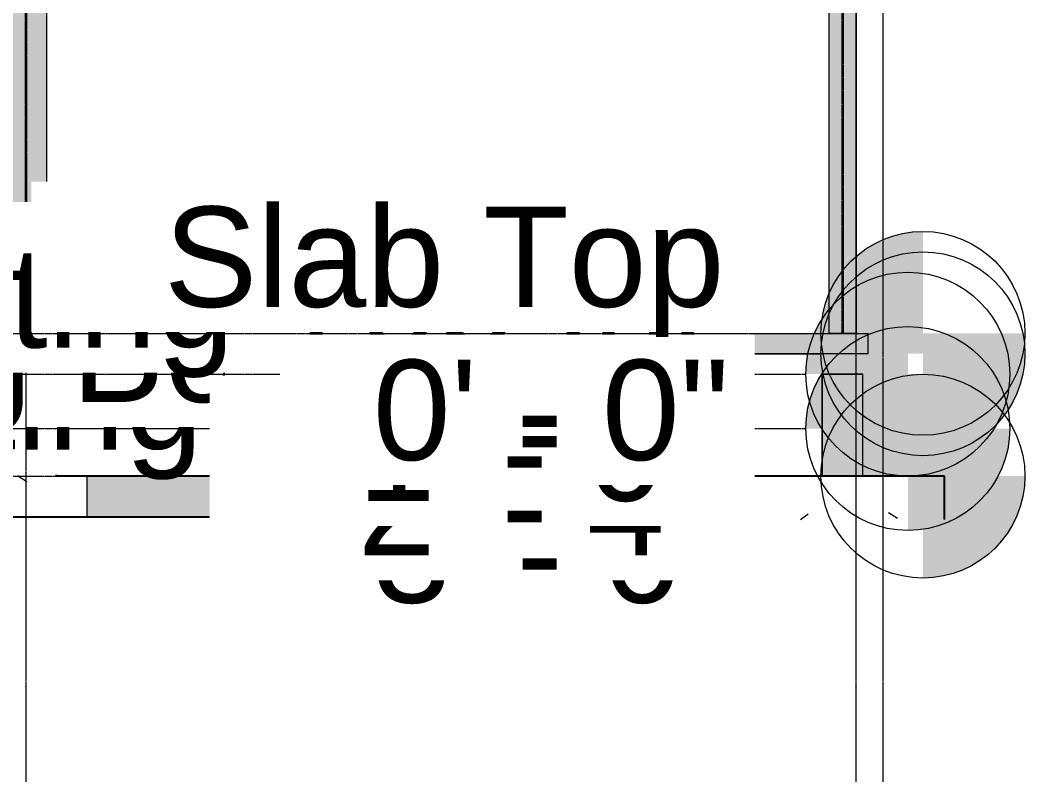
# Model space of a CAD drawing. Header units: inches. Extents: x 21954 to 47768, y -132 to 769.
# Drawn here: x 40564.8 to 40860.5, y -132 to 92.2 of the extents above; entities that cross this region are included whole.
import ezdxf

# ---------------------------------------------------------------- set-up
doc = ezdxf.new("R2010")
doc.units = ezdxf.units.IN
doc.header["$MEASUREMENT"] = 0
for name, pattern in [('Grid Line 1_2_', [0.875, 0.5, -0.125, 0.125, -0.125]), ('Grid Line 1_4_', [0.4375, 0.25, -0.0625, 0.0625, -0.0625]), ('Hidden 1_8_', [0.1875, 0.125, -0.0625])]:
    doc.linetypes.add(name, pattern=pattern)
for name, color, linetype, lineweight in [('A-FLOR-LEVL', 51, 'Continuous', 9), ('C-BLDG-PADS', 91, 'Continuous', 9), ('S-COLS', 52, 'Continuous', 9), ('S-FNDN', 32, 'Continuous', 9), ('S-GRID', 1, 'Continuous', 9)]:
    doc.layers.add(name, color=color, linetype=linetype, lineweight=lineweight)
doc.styles.add('Arial_1', font='arial.ttf', dxfattribs={"height": 29.505988})
pattern_1 = [(50, (22044.686, 94.936), (68.8574, -6.024), [7.2, -79.2]), (355, (22044.686, 94.936), (-13.32, 72.2107), [5.76, -63.36]), (100.451, (22050.424, 94.434), (55.5375, 66.1862), [6.119, -67.31]), (46.184, (22044.69, 114.14), (102.455, -15.891), [10.8, -118.8]), (96.636, (22053.22, 112.81), (89.727, 93.5155), [9.179, -100.964]), (351.184, (22044.69, 114.14), (89.728, 93.515), [8.64, -95.04]), (21, (22054.286, 109.336), (57.3035, -38.6515), [7.2, -79.2]), (326, (22054.286, 109.336), (23.3584, 69.6146), [5.76, -63.36]), (71.451, (22059.06, 106.115), (80.662, 30.9626), [6.119, -67.31]), (37.5, (22044.686, 94.936), (1.1676, 31.9578), [3.168, -59.424, 3.168, -61.152, -63.6]), (37.5, (22044.686, 94.936), (1.1676, 31.9578), [-126.912, 3.168, -60.432]), (7.5, (22044.686, 94.936), (25.2549, 37.8634), [3.168, -33.504, 3.168, -57.984, -24.24]), (7.5, (22044.686, 94.936), (25.2549, 37.8634), [-97.824, 3.168, -21.072]), (327.5, (22023.278, 94.936), (51.24736, -2.1653), [3.168, -20.832, 3.168, -71.712, -99.36]), (327.5, (22023.278, 94.936), (51.24736, -2.1653), [-98.88, 3.168, -96.192]), (317.5, (22013.68, 94.936), (55.9863, 9.61), [3.168, -28.032, 3.168, -46.56, -70.56]), (317.5, (22013.68, 94.936), (55.9863, 9.61), [-80.928, 3.168, -67.392])]

# ---------------------------------------------------------------- blocks, each defined once
blk = doc.blocks.new('Level - Level Head - Circle-13543-Structural - Elevation - West')
at = {"layer": 'A-FLOR-LEVL'}
h = blk.add_hatch(color=256, dxfattribs=at)
edge = h.paths.add_edge_path(flags=0)
edge.add_line((22806.96, -42), (22776.96, -42))
edge.add_arc((22806.96, -42), 30, 90, 180, ccw=False)
edge.add_line((22806.96, -12), (22806.96, -42))
h = blk.add_hatch(color=256, dxfattribs=at)
edge = h.paths.add_edge_path(flags=0)
edge.add_line((22806.96, -72), (22806.96, -42))
edge.add_line((22806.96, -42), (22836.96, -42))
edge.add_arc((22806.96, -42), 30, 270, 360, ccw=False)
at = {"layer": 'A-FLOR-LEVL', "color": 250}
blk.add_circle((22806.96, -42), 30, dxfattribs=at)
blk = doc.blocks.new('Struct_Sports Complex_2015_rvt-4-Structural - Elevation - West')
at = {"layer": 'S-FNDN'}
h = blk.add_hatch(dxfattribs=at)
h.set_pattern_fill('FP_8', color=256, style=0, pattern_type=2)
h.set_pattern_definition(pattern_1)
h.paths.add_polyline_path([(22534.05, -42), (22552.05, -42), (22552.05, -12), (22534.05, -12)], flags=0)
at = {"layer": 'S-FNDN', "lineweight": 5, "transparency": 33554596}
blk.add_hatch(color=9, dxfattribs=at).paths.add_polyline_path([(22789.3, -42), (22789.3, -12), (22777.3, -12), (22777.3, -42)], flags=0)
at = {"layer": 'S-FNDN'}
h = blk.add_hatch(dxfattribs=at)
h.set_pattern_fill('FP_8', color=256, style=0, pattern_type=2)
h.set_pattern_definition(pattern_1)
h.paths.add_polyline_path([(20933.55, -54), (21083.8, -54), (21083.8, -42), (20933.55, -42)], flags=0)
h.paths.add_polyline_path([(22753.3, -54), (22753.3, -42), (22561.05, -42), (22561.05, -54), (22724.17, -54)], flags=0)
h.paths.add_polyline_path([(21325.05, -54), (21325.05, -42), (21203.8, -42), (21203.8, -54)], flags=0)
h.paths.add_polyline_path([(22414.3, -54), (22525.05, -54), (22525.05, -42), (22368.05, -42), (22368.05, -54)], flags=0)
h.paths.add_polyline_path([(21445.05, -54), (21566.3, -54), (21566.3, -42), (21445.05, -42)], flags=0)
h.paths.add_polyline_path([(22332.05, -54), (22332.05, -42), (22168.8, -42), (22168.8, -54), (22259.36, -54)], flags=0)
h.paths.add_polyline_path([(21686.3, -54), (21807.55, -54), (21807.55, -42), (21686.3, -42)], flags=0)
h.paths.add_polyline_path([(21949.49, -54), (22048.8, -54), (22048.8, -42), (21927.55, -42), (21927.55, -54)], flags=0)
h = blk.add_hatch(dxfattribs=at)
h.set_pattern_fill('FP_8', color=256, style=0, pattern_type=2)
h.set_pattern_definition(pattern_1)
h.paths.add_polyline_path([(22561.05, -54), (22561.05, -42), (22525.05, -42), (22525.05, -54)], flags=0)
h = blk.add_hatch(dxfattribs=at)
h.set_pattern_fill('FP_8', color=256, style=0, pattern_type=2)
h.set_pattern_definition(pattern_1)
h.paths.add_polyline_path([(22813.3, -54.82), (22813.3, -42), (22753.3, -42), (22753.3, -54.82), (22761.54, -54.82)], flags=0)
at = {"layer": 'S-FNDN', "color": 7, "lineweight": 25}
for p, q in [((22552.05, -12), (22534.05, -12)), ((22552.05, -42), (22552.05, -12)), ((22561.05, -42), (22552.05, -42)), ((22753.3, -42), (22561.05, -42)), ((22813.3, -42), (22753.3, -42)), ((22813.3, -54.82), (22813.3, -42)), ((22525.05, -54), (22561.05, -54)), ((22561.05, -54), (22753.3, -54)), ((22753.3, -54), (22753.3, -54.82))]:
    blk.add_line(p, q, dxfattribs=at)
at = {"layer": 'S-FNDN', "color": 250}
for p, q in [((22777.3, -12), (22789.3, -12)), ((22777.3, -12), (22777.3, -42)), ((22789.3, -42), (22789.3, -12))]:
    blk.add_line(p, q, dxfattribs=at)
at = {"layer": 'S-FNDN', "color": 8}
for p, q in [((22789.3, -12), (22777.3, -12)), ((22777.3, -42), (22777.3, -12)), ((22789.3, -42), (22789.3, -12))]:
    blk.add_line(p, q, dxfattribs=at)
at = {"layer": 'S-FNDN', "color": 253}
for p, q in [((22753.3, -42), (22561.05, -42)), ((22789.3, -42), (22777.3, -42)), ((22561.05, -54), (22753.3, -54))]:
    blk.add_line(p, q, dxfattribs=at)
at = {"layer": 'S-FNDN', "color": 254}
for p, q in [((22561.05, -54), (22561.05, -42)), ((22753.3, -42), (22753.3, -54)), ((22777.3, -42), (22789.3, -42))]:
    blk.add_line(p, q, dxfattribs=at)
at = {"layer": 'S-GRID', "linetype": 'Grid Line 1_4_'}
for p, q in [((22787.3, -132), (22787.3, 648.66)), ((22787.3, -132), (22787.3, 648.66)), ((22795.3, -132), (22795.3, 648.66)), ((22795.3, -132), (22795.3, 648.66))]:
    blk.add_line(p, q, dxfattribs=at)
at = {"color": 10, "lineweight": 5}
for p in [(0, 42), (0, 36), (-4.43, 30), (-4.43, 14), (0, 0)]:
    blk.add_blockref('Level - Level Head - Circle-13543-Structural - Elevation - West', p, dxfattribs=at)
at = {"layer": 'A-FLOR-LEVL', "insert": (22748.58, -4.7), "char_height": 29.506, "width": 346.68, "attachment_point": 3, "line_spacing_factor": 0.938532, "style": 'Arial_1', "bg_fill": 3, "box_fill_scale": 1.25, "bg_fill_color": 0, "bg_fill_transparency": 0}
blk.add_mtext('Footing Top Ext', dxfattribs=at)
at = {"layer": 'A-FLOR-LEVL', "char_height": 29.506, "attachment_point": 3, "line_spacing_factor": 0.938532, "style": 'Arial_1', "bg_fill": 3, "box_fill_scale": 1.25, "bg_fill_color": 0, "bg_fill_transparency": 0}
for s, insert, width in [('Footing Bottom Int', (22744.15, 9.3), 401.4), ('-3\' - 6"', (22750.05, -49.78), 141.12)]:
    blk.add_mtext(s, dxfattribs=dict(at, insert=insert, width=width))
at = {"layer": 'A-FLOR-LEVL', "linetype": 'Grid Line 1_4_'}
blk.add_line((20313.23, -42), (22776.96, -42), dxfattribs=at)
at = {"layer": 'S-GRID', "linetype": 'Grid Line 1_4_'}
blk.add_line((22543.05, -132), (22543.05, 648.66), dxfattribs=at)
blk.add_line((22543.05, -132), (22543.05, 648.66), dxfattribs=at)
at = {"layer": 'A-FLOR-LEVL', "char_height": 29.506, "attachment_point": 3, "line_spacing_factor": 0.938532, "style": 'Arial_1', "bg_fill": 3, "box_fill_scale": 1.25, "bg_fill_color": 0, "bg_fill_transparency": 0}
for s, insert, width in [('Slab Bottom', (22748.58, 31.3), 267.48), ('-2\' - 4"', (22745.62, -35.78), 141.12)]:
    blk.add_mtext(s, dxfattribs=dict(at, insert=insert, width=width))
at = {"layer": 'A-FLOR-LEVL', "linetype": 'Grid Line 1_4_'}
blk.add_line((20313.23, -28), (22772.52, -28), dxfattribs=at)
at = {"layer": 'A-FLOR-LEVL', "insert": (22750.05, -13.78), "char_height": 29.506, "width": 141.12, "attachment_point": 3, "line_spacing_factor": 0.938532, "style": 'Arial_1', "bg_fill": 3, "box_fill_scale": 1.25, "bg_fill_color": 0, "bg_fill_transparency": 0}
blk.add_mtext('-0\' - 6"', dxfattribs=at)
at = {"layer": 'A-FLOR-LEVL', "linetype": 'Grid Line 1_4_'}
blk.add_line((20313.23, -6), (22776.96, -6), dxfattribs=at)
at = {"layer": 'A-FLOR-LEVL', "insert": (22744.15, 25.3), "char_height": 29.506, "width": 330.48, "attachment_point": 3, "line_spacing_factor": 0.938532, "style": 'Arial_1', "bg_fill": 3, "box_fill_scale": 1.25, "bg_fill_color": 0, "bg_fill_transparency": 0}
blk.add_mtext('Footing Top Int', dxfattribs=at)
at = {"layer": 'A-FLOR-LEVL', "char_height": 29.506, "attachment_point": 3, "line_spacing_factor": 0.938532, "style": 'Arial_1', "bg_fill": 3, "box_fill_scale": 1.25, "bg_fill_color": 0, "bg_fill_transparency": 0}
for s, insert, width in [('Slab Top', (22748.58, 37.3), 196.56), ('-1\' - 0"', (22745.62, -19.78), 141.12)]:
    blk.add_mtext(s, dxfattribs=dict(at, insert=insert, width=width))
at = {"layer": 'A-FLOR-LEVL', "linetype": 'Grid Line 1_4_'}
blk.add_line((20313.23, -12), (22772.52, -12), dxfattribs=at)
at = {"layer": 'A-FLOR-LEVL', "insert": (22750.05, -7.78), "char_height": 29.506, "width": 124.92, "attachment_point": 3, "line_spacing_factor": 0.938532, "style": 'Arial_1', "bg_fill": 3, "box_fill_scale": 1.25, "bg_fill_color": 0, "bg_fill_transparency": 0}
blk.add_mtext('0\' - 0"', dxfattribs=at)
at = {"layer": 'A-FLOR-LEVL', "linetype": 'Grid Line 1_4_'}
blk.add_line((20313.23, 0), (22776.96, 0), dxfattribs=at)
blk = doc.blocks.new('W-Wide Flange-Column - B3_B-1169465-Structural - Elevation - West')
at = {"layer": 'S-COLS', "transparency": 33554596}
for points in [[(22787.3, 0), (22787.3, 146.5), (22787.05, 146.5), (22787.05, 146.25), (22781.55, 146.25), (22781.55, 146.5), (22779.3, 146.5), (22779.3, 0)], [(22782.47, 0), (22782.47, 146.25), (22781.55, 146.25), (22781.55, 146.5), (22779.3, 146.5), (22779.3, 0)], [(22781.55, 146.25), (22787.05, 146.25), (22787.05, 146.5), (22781.55, 146.5)], [(22782.27, 146.25), (22782.47, 146.25), (22782.47, 146.5), (22781.55, 146.5), (22781.55, 146.25)], [(22783.16, 146.25), (22783.07, 146.5), (22782.47, 146.5), (22782.47, 146.25), (22783.12, 146.25)], [(22782.47, 0), (22783.16, 0), (22783.07, 146.25), (22782.81, 146.25), (22782.81, 146.25), (22782.47, 146.25), (22782.47, 95.22)], [(22783.45, 146.25), (22784.14, 146.25), (22784.14, 146.5), (22783.45, 146.5)], [(22783.97, 0), (22784.14, 0), (22784.14, 146.25), (22783.45, 146.25), (22783.54, 0), (22783.79, 0)], [(22787.05, 146.25), (22787.05, 146.5), (22784.14, 146.5), (22784.14, 146.25)], [(22787.3, 0), (22787.3, 146.5), (22787.05, 146.5), (22787.05, 146.25), (22784.14, 146.25), (22784.14, 0)]]:
    blk.add_hatch(color=256, dxfattribs=at).paths.add_polyline_path(points, flags=0)
at = {"layer": 'S-COLS'}
for p, q in [((22779.3, 146.5), (22779.3, 99.73)), ((22779.3, 146.5), (22779.3, 99.73)), ((22779.3, 146.5), (22779.3, 99.73)), ((22779.3, 146.5), (22779.3, 99.73)), ((22779.3, 146.5), (22781.55, 146.5)), ((22781.55, 146.5), (22779.3, 146.5)), ((22779.3, 146.5), (22781.55, 146.5)), ((22781.55, 146.5), (22779.3, 146.5)), ((22781.55, 146.5), (22782.47, 146.5)), ((22782.47, 146.5), (22781.55, 146.5)), ((22781.55, 146.5), (22782.47, 146.5)), ((22787.05, 146.5), (22781.55, 146.5)), ((22782.47, 146.5), (22783.07, 146.5)), ((22783.16, 146.5), (22782.47, 146.5)), ((22782.47, 146.5), (22783.16, 146.5)), ((22783.16, 146.5), (22783.45, 146.5)), ((22783.45, 146.5), (22784.14, 146.5)), ((22784.14, 146.5), (22783.45, 146.5)), ((22783.54, 146.5), (22784.14, 146.5)), ((22784.14, 146.5), (22787.05, 146.5)), ((22784.14, 146.5), (22787.05, 146.5)), ((22787.05, 146.5), (22784.14, 146.5)), ((22787.11, 146.5), (22787.3, 146.5)), ((22787.3, 146.5), (22787.11, 146.5)), ((22787.11, 146.5), (22787.3, 146.5)), ((22787.3, 146.5), (22787.11, 146.5)), ((22787.3, 146.5), (22787.3, 145.13)), ((22787.3, 146.5), (22787.3, 145.13)), ((22787.3, 146.5), (22787.3, 145.13)), ((22787.3, 145.13), (22787.3, 146.5)), ((22787.3, 145.13), (22787.3, 99.25)), ((22787.3, 145.13), (22787.3, 0)), ((22787.3, 145.13), (22787.3, 0)), ((22787.3, 99.25), (22787.3, 145.13)), ((22779.3, 99.65), (22779.3, 96.88)), ((22779.3, 99.65), (22779.3, 96.88)), ((22779.3, 99.65), (22779.3, 96.88)), ((22779.3, 99.65), (22779.3, 96.88)), ((22787.3, 99.25), (22787.3, 96.88)), ((22787.3, 96.88), (22787.3, 99.25)), ((22779.3, 96.7), (22779.3, 0)), ((22779.3, 96.7), (22779.3, 0)), ((22779.3, 96.7), (22779.3, 0)), ((22779.3, 96.7), (22779.3, 0)), ((22787.3, 96.88), (22787.3, 0)), ((22787.3, 0), (22787.3, 96.88)), ((22787.3, 0), (22779.3, 0)), ((22779.3, 0), (22782.47, 0)), ((22782.47, 0), (22779.3, 0)), ((22779.3, 0), (22783.07, 0)), ((22782.47, 0), (22783.16, 0)), ((22783.16, 0), (22782.47, 0)), ((22783.16, 0), (22783.45, 0)), ((22784.14, 0), (22783.45, 0)), ((22783.45, 0), (22784.14, 0)), ((22783.54, 0), (22787.3, 0)), ((22787.3, 0), (22784.14, 0)), ((22784.14, 0), (22787.3, 0))]:
    blk.add_line(p, q, dxfattribs=at)
at = {"layer": 'S-COLS', "linetype": 'Hidden 1_8_'}
for p, q in [((22783.15, 146.25), (22783.15, 146.5)), ((22783.15, 0), (22783.15, 146.25)), ((22783.46, 146.5), (22783.46, 146.25)), ((22783.46, 146.25), (22783.46, 0))]:
    blk.add_line(p, q, dxfattribs=at)
blk = doc.blocks.new('W-Wide Flange-Column - B3_D-1169468-Structural - Elevation - West')
at = {"layer": 'S-COLS', "transparency": 33554596}
for points in [[(22549.05, 0), (22549.05, 146.5), (22545.8, 146.5), (22545.8, 146.25), (22540.3, 146.25), (22540.3, 146.5), (22537.05, 146.5), (22537.05, 0)], [(22543.2, 146.25), (22543.24, 146.25), (22543.24, 146.25), (22543.2, 146.5)], [(22543.24, 0), (22543.24, 0), (22543.24, 0), (22543.2, 0)]]:
    blk.add_hatch(color=256, dxfattribs=at).paths.add_polyline_path(points, flags=0)
h = blk.add_hatch(color=256, dxfattribs=at)
h.paths.add_polyline_path([(22545.02, 146.25), (22545.8, 146.25), (22545.8, 146.5), (22545, 146.5), (22545, 146.25)], flags=0)
h.paths.add_polyline_path([(22541.1, 146.25), (22541.1, 146.5), (22540.3, 146.5), (22540.3, 146.25)], flags=0)
h.paths.add_polyline_path([(22542.19, 146.25), (22543.91, 146.25), (22543.91, 146.5), (22542.19, 146.5)], flags=0)
h = blk.add_hatch(color=256, dxfattribs=at)
h.paths.add_polyline_path([(22543.91, 146.25), (22545, 146.25), (22545, 146.5), (22543.91, 146.5)], flags=0)
h.paths.add_polyline_path([(22541.1, 146.25), (22542.19, 146.25), (22542.18, 146.5), (22541.1, 146.5)], flags=0)
h = blk.add_hatch(color=256, dxfattribs=at)
edge = h.paths.add_edge_path(flags=0)
edge.add_line((22542.86, 0), (22542.91, 0))
edge.add_line((22542.91, 0), (22542.86, 95.19))
at = {"layer": 'S-COLS'}
for p, q in [((22537.05, 146.5), (22537.05, 99.73)), ((22537.05, 146.5), (22537.05, 99.73)), ((22537.05, 146.5), (22540.3, 146.5)), ((22540.3, 146.5), (22537.05, 146.5)), ((22540.3, 146.5), (22541.1, 146.5)), ((22541.1, 146.5), (22540.3, 146.5)), ((22541.1, 146.5), (22541.29, 146.5)), ((22541.29, 146.5), (22541.1, 146.5)), ((22541.3, 146.5), (22541.48, 146.5)), ((22541.48, 146.5), (22541.3, 146.5)), ((22541.49, 146.5), (22541.83, 146.5)), ((22541.83, 146.5), (22541.49, 146.5)), ((22541.84, 146.5), (22542.18, 146.5)), ((22542.18, 146.5), (22541.84, 146.5)), ((22542.62, 146.5), (22542.19, 146.5)), ((22542.22, 146.5), (22542.56, 146.5)), ((22543.48, 146.5), (22542.63, 146.5)), ((22542.64, 146.5), (22542.82, 146.5)), ((22542.82, 146.5), (22542.91, 146.5)), ((22542.91, 146.5), (22542.89, 146.5)), ((22543.2, 146.5), (22543.29, 146.5)), ((22543.22, 146.5), (22543.2, 146.5)), ((22543.29, 146.5), (22543.46, 146.5)), ((22543.91, 146.5), (22543.49, 146.5)), ((22543.54, 146.5), (22543.89, 146.5)), ((22544.26, 146.5), (22543.92, 146.5)), ((22543.92, 146.5), (22544.26, 146.5)), ((22544.61, 146.5), (22544.27, 146.5)), ((22544.27, 146.5), (22544.61, 146.5)), ((22544.8, 146.5), (22544.62, 146.5)), ((22544.62, 146.5), (22544.8, 146.5)), ((22545, 146.5), (22544.84, 146.5)), ((22544.84, 146.5), (22545, 146.5)), ((22545.8, 146.5), (22545.02, 146.5)), ((22545.02, 146.5), (22545.8, 146.5)), ((22549.05, 146.5), (22545.8, 146.5)), ((22545.8, 146.5), (22549.05, 146.5)), ((22549.05, 146.5), (22549.05, 99.73)), ((22549.05, 146.5), (22549.05, 99.73)), ((22537.05, 99.65), (22537.05, 96.88)), ((22537.05, 99.65), (22537.05, 96.88)), ((22549.05, 99.65), (22549.05, 96.88)), ((22549.05, 99.65), (22549.05, 96.88)), ((22537.05, 96.7), (22537.05, 0)), ((22537.05, 96.7), (22537.05, 0)), ((22549.05, 96.7), (22549.05, 0)), ((22549.05, 96.7), (22549.05, 0)), ((22549.05, 0), (22537.05, 0)), ((22537.05, 0), (22542.22, 0)), ((22542.22, 0), (22542.91, 0)), ((22542.91, 0), (22542.89, 0)), ((22543.22, 0), (22543.2, 0)), ((22543.2, 0), (22543.89, 0)), ((22543.89, 0), (22549.05, 0))]:
    blk.add_line(p, q, dxfattribs=at)
at = {"layer": 'S-COLS', "linetype": 'Hidden 1_8_'}
for p, q in [((22542.9, 146.25), (22542.9, 146.5)), ((22542.9, 144), (22542.9, 146.25)), ((22543.21, 146.5), (22543.21, 146.25)), ((22543.21, 146.25), (22543.21, 144)), ((22542.9, 99.73), (22542.9, 144)), ((22543.21, 144), (22543.21, 99.73)), ((22542.9, 96.88), (22542.9, 99.65)), ((22543.21, 99.65), (22543.21, 96.88)), ((22542.9, 0), (22542.9, 96.7)), ((22543.21, 96.7), (22543.21, 0))]:
    blk.add_line(p, q, dxfattribs=at)

msp = doc.modelspace()

# ---------------------------------------------------------------- hatches: boundary and pattern name
at = {"layer": 'C-BLDG-PADS', "lineweight": 5, "transparency": 33554596}
msp.add_hatch(color=256, dxfattribs=at).paths.add_polyline_path([(40747.66, -6), (40814.3, -6), (40814.3, 0), (38923.05, 0), (38923.05, -6), (40592.73, -6)], flags=0)

# ---------------------------------------------------------------- linework, layer by layer
at = {"layer": 'C-BLDG-PADS'}
for p, q in [((38923.05, 0), (40814.3, 0)), ((40814.3, -6), (40814.3, 0)), ((40814.3, -6), (38923.05, -6))]:
    msp.add_line(p, q, dxfattribs=at)
at = {"layer": 'S-GRID', "linetype": 'Grid Line 1_2_'}
for p, q in [((40566.55, -132), (40566.55, 648.66)), ((40566.55, -132), (40566.55, 648.66)), ((40810.8, -132), (40810.8, 648.66)), ((40810.8, -132), (40810.8, 648.66)), ((40818.8, -132), (40818.8, 648.66)), ((40818.8, -132), (40818.8, 648.66))]:
    msp.add_line(p, q, dxfattribs=at)

# ---------------------------------------------------------------- block references
at = {"layer": 'S-COLS'}
for name in ['W-Wide Flange-Column - B3_D-1169468-Structural - Elevation - West', 'W-Wide Flange-Column - B3_B-1169465-Structural - Elevation - West']:
    msp.add_blockref(name, (18023.5, 0), dxfattribs=at)

# ---------------------------------------------------------------- next in the draw order: block references
at = {"color": 10, "lineweight": 5}
msp.add_blockref('Struct_Sports Complex_2015_rvt-4-Structural - Elevation - West', (18023.5, 0), dxfattribs=at)

doc.saveas('drawing.dxf')
